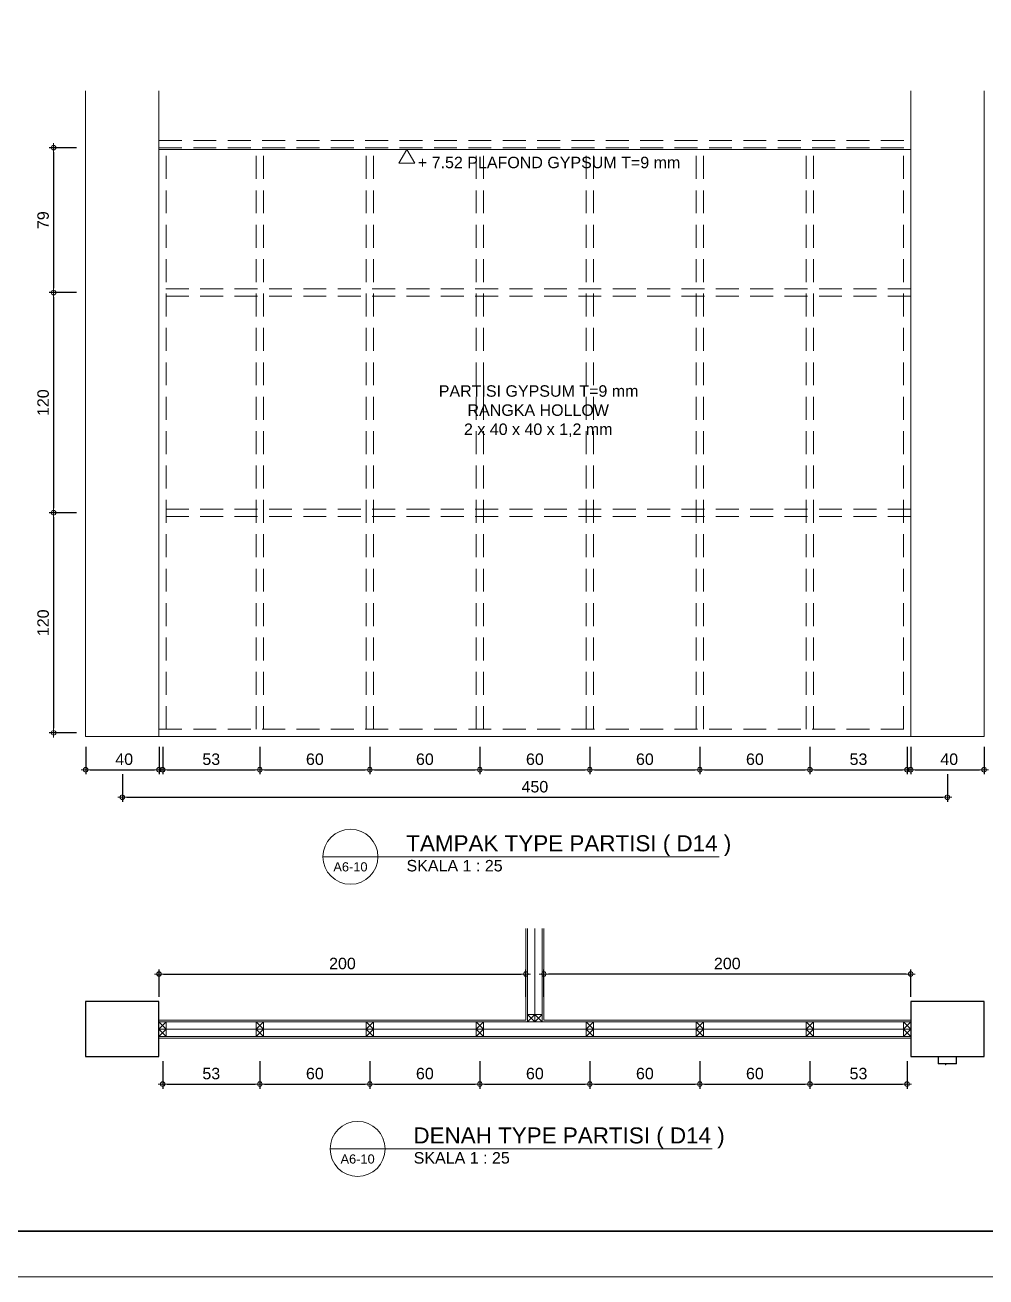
# Model space of a CAD drawing. Header units: millimetres. Extents: x -11 to 1625, y -267 to 180.
# Drawn here: x 957.76 to 978.73, y 63 to 90.3 of the extents above; entities that cross this region are included whole.
import ezdxf
from ezdxf.enums import TextEntityAlignment as Align

# ---------------------------------------------------------------- set-up
doc = ezdxf.new("R2010")
doc.units = ezdxf.units.MM
doc.linetypes.add('HIDDEN', pattern=[0.375, 0.25, -0.125])
for name, color, linetype, lineweight in [('ars', 11, 'Continuous', 5), ('GRS KOP', 1, 'Continuous', 35), ('KOLOM', 1, 'Continuous', 30), ('kop', 7, 'Continuous', 20), ('kus', 63, 'Continuous', 15), ('lan', 7, 'Continuous', 15), ('not', 7, 'Continuous', 20), ('PARTISI', 190, 'Continuous', 9), ('tem', 5, 'Continuous', 20), ('u', 6, 'Continuous', 20)]:
    doc.layers.add(name, color=color, linetype=linetype, lineweight=lineweight)
doc.styles.add('BARU', font='complex.shx')
doc.styles.add('S', font='SIMPLEX', dxfattribs={"width": 1.1})
doc.styles.get("Standard").update_dxf_attribs({"font": 'ARIALUNI.TTF'})
doc.dimstyles.new('SK-25', dxfattribs={"dimtxt": 0.25, "dimasz": 0.1, "dimexe": 0.1, "dimexo": 0, "dimgap": 0.1, "dimtad": 1, "dimdec": 0, "dimlfac": 25, "dimzin": 12, "dimdsep": 46, "dimtxsty": 'Standard', "dimblk": 'BULAT', "dimcen": 0.1, "dimclrd": 256, "dimadec": 0, "dimazin": 3, "dimtfac": 1, "dimtdec": 0, "dimtofl": 0, "dimtmove": 0, "dimatfit": 3, "dimldrblk": 'BULAT', "dimfxl": 0, "dimtolj": 1, "dimtzin": 0, "dimarcsym": 0})

# ---------------------------------------------------------------- blocks, each defined once
blk = doc.blocks.new('kop')
at = {"layer": 'GRS KOP'}
blk.add_lwpolyline([(1, 54), (83, 54), (83, 1), (1, 1)], close=True, dxfattribs=at)
at = {"layer": 'kop', "color": 7}
blk.add_line((0, 0), (84, 0), dxfattribs=at)
at = {"layer": 'kop', "style": 'BARU', "flags": 4}
for p, height in [((73.8, 5.4), 0.35), ((80.303, 5.382), 0.25), ((73.8, 4.9), 0.35), ((80.303, 4.882), 0.25), ((73.8, 4.4), 0.35), ((80.303, 4.382), 0.25)]:
    blk.add_attdef('-', p, '', height=height, dxfattribs=at)
at = {"layer": 'kop', "flags": 4}
for tag, p in [('AR-00', (78.057, 2.648)), ('00', (81.238, 2.647))]:
    blk.add_attdef(tag, text='', height=0.35, dxfattribs=at).set_placement(p, align=Align.MIDDLE)
blk = doc.blocks.new('K1')
at = {"layer": 'KOLOM'}
blk.add_lwpolyline([(0.2, 0.15), (-0.2, 0.15), (-0.2, -0.15), (0.2, -0.15), (0.2, 0.15)], dxfattribs=at)
blk = doc.blocks.new('PEILA')
blk.add_lwpolyline([(-0.188, -0.325), (0.188, -0.325), (0, 0)], close=True)
at = {"style": 'S', "width": 1.1, "flags": 4}
blk.add_attdef('CAT', (0.265, -0.289), '', height=0.2, dxfattribs=at)
blk = doc.blocks.new('BULAT')
for p, q in [((-1, 0), (1, 0)), ((0, -1), (0, 1))]:
    blk.add_line(p, q)
blk.add_circle((0, 0), 0.5)
blk = doc.blocks.new('*D2468')
at = {"layer": 'Defpoints', "color": 0, "ltscale": 0.15}
for p in [(958.885, 87.625), (958.385, 84.465), (958.885, 84.465)]:
    blk.add_point(p, dxfattribs=at)
at = {"layer": 'u', "color": 0, "lineweight": -2, "ltscale": 0.15}
for p, q in [((958.885, 87.625), (958.285, 87.625)), ((958.885, 84.465), (958.285, 84.465))]:
    blk.add_line(p, q, dxfattribs=at)
at = {"layer": 'u', "lineweight": -2, "ltscale": 0.15}
blk.add_line((958.385, 87.525), (958.385, 84.565), dxfattribs=at)
at = {"layer": 'u', "lineweight": -2, "ltscale": 0.15, "xscale": 0.1, "yscale": 0.1, "zscale": 0.1}
for p, rotation in [((958.385, 87.625), 90), ((958.385, 84.465), 270)]:
    blk.add_blockref('BULAT', p, dxfattribs=dict(at, rotation=rotation))
at = {"layer": 'u', "color": 0, "ltscale": 0.15, "insert": (958.157, 86.045), "char_height": 0.25, "attachment_point": 5, "rotation": 90}
blk.add_mtext('\\A1;79', dxfattribs=at)
blk = doc.blocks.new('*D2469')
at = {"layer": 'Defpoints', "color": 0, "ltscale": 0.15}
for p in [(958.885, 79.665), (958.385, 74.865), (958.885, 74.865)]:
    blk.add_point(p, dxfattribs=at)
at = {"layer": 'u', "color": 0, "lineweight": -2, "ltscale": 0.15}
for p, q in [((958.885, 79.665), (958.285, 79.665)), ((958.885, 74.865), (958.285, 74.865))]:
    blk.add_line(p, q, dxfattribs=at)
at = {"layer": 'u', "lineweight": -2, "ltscale": 0.15}
blk.add_line((958.385, 79.565), (958.385, 74.965), dxfattribs=at)
at = {"layer": 'u', "lineweight": -2, "ltscale": 0.15, "xscale": 0.1, "yscale": 0.1, "zscale": 0.1}
for p, rotation in [((958.385, 79.665), 90), ((958.385, 74.865), 270)]:
    blk.add_blockref('BULAT', p, dxfattribs=dict(at, rotation=rotation))
at = {"layer": 'u', "color": 0, "ltscale": 0.15, "insert": (958.157, 77.265), "char_height": 0.25, "attachment_point": 5, "rotation": 90}
blk.add_mtext('\\A1;120', dxfattribs=at)
blk = doc.blocks.new('*D2470')
at = {"layer": 'Defpoints', "color": 0, "ltscale": 0.15}
for p in [(958.885, 84.465), (958.385, 79.665), (958.885, 79.665)]:
    blk.add_point(p, dxfattribs=at)
at = {"layer": 'u', "color": 0, "lineweight": -2, "ltscale": 0.15}
for p, q in [((958.885, 84.465), (958.285, 84.465)), ((958.885, 79.665), (958.285, 79.665))]:
    blk.add_line(p, q, dxfattribs=at)
at = {"layer": 'u', "lineweight": -2, "ltscale": 0.15}
blk.add_line((958.385, 84.365), (958.385, 79.765), dxfattribs=at)
at = {"layer": 'u', "lineweight": -2, "ltscale": 0.15, "xscale": 0.1, "yscale": 0.1, "zscale": 0.1}
for p, rotation in [((958.385, 84.465), 90), ((958.385, 79.665), 270)]:
    blk.add_blockref('BULAT', p, dxfattribs=dict(at, rotation=rotation))
at = {"layer": 'u', "color": 0, "ltscale": 0.15, "insert": (958.157, 82.065), "char_height": 0.25, "attachment_point": 5, "rotation": 90}
blk.add_mtext('\\A1;120', dxfattribs=at)
blk = doc.blocks.new('Ndtpd')
blk.add_line((0.747, 0), (-0.747, 0))
blk.add_circle((0, 0), 0.747)
at = {"flags": 4}
for tag, height, p in [('NO', 0.5, (0, 0.148)), ('NOLBR', 0.3, (0, -0.398))]:
    blk.add_attdef(tag, text='', height=height, dxfattribs=at).set_placement(p, align=Align.CENTER)
for tag, p, height in [('NDTPD', (1.516, 0.148), 0.5), ('SKALA', (1.523, -0.398), 0.3)]:
    blk.add_attdef(tag, p, '', height=height, dxfattribs=at)
blk = doc.blocks.new('*D2474')
at = {"layer": 'Defpoints', "color": 0, "ltscale": 0.15}
for p in [(967.685, 67.706), (970.085, 67.706), (970.085, 67.206)]:
    blk.add_point(p, dxfattribs=at)
at = {"layer": 'u', "color": 0, "lineweight": -2, "ltscale": 0.15}
for p, q in [((967.685, 67.706), (967.685, 67.106)), ((970.085, 67.706), (970.085, 67.106))]:
    blk.add_line(p, q, dxfattribs=at)
at = {"layer": 'u', "lineweight": -2, "ltscale": 0.15}
blk.add_line((967.785, 67.206), (969.985, 67.206), dxfattribs=at)
at = {"layer": 'u', "lineweight": -2, "ltscale": 0.15, "xscale": 0.1, "yscale": 0.1, "zscale": 0.1, "rotation": 180}
blk.add_blockref('BULAT', (967.685, 67.206), dxfattribs=at)
at = {"layer": 'u', "lineweight": -2, "ltscale": 0.15, "xscale": 0.1, "yscale": 0.1, "zscale": 0.1}
blk.add_blockref('BULAT', (970.085, 67.206), dxfattribs=at)
at = {"layer": 'u', "color": 0, "ltscale": 0.15, "insert": (968.885, 67.434), "char_height": 0.25, "attachment_point": 5}
blk.add_mtext('\\A1;60', dxfattribs=at)
blk = doc.blocks.new('*D2475')
at = {"layer": 'Defpoints', "color": 0, "ltscale": 0.15}
for p in [(970.085, 67.706), (972.485, 67.706), (972.485, 67.206)]:
    blk.add_point(p, dxfattribs=at)
at = {"layer": 'u', "color": 0, "lineweight": -2, "ltscale": 0.15}
for p, q in [((970.085, 67.706), (970.085, 67.106)), ((972.485, 67.706), (972.485, 67.106))]:
    blk.add_line(p, q, dxfattribs=at)
at = {"layer": 'u', "lineweight": -2, "ltscale": 0.15}
blk.add_line((970.185, 67.206), (972.385, 67.206), dxfattribs=at)
at = {"layer": 'u', "lineweight": -2, "ltscale": 0.15, "xscale": 0.1, "yscale": 0.1, "zscale": 0.1, "rotation": 180}
blk.add_blockref('BULAT', (970.085, 67.206), dxfattribs=at)
at = {"layer": 'u', "lineweight": -2, "ltscale": 0.15, "xscale": 0.1, "yscale": 0.1, "zscale": 0.1}
blk.add_blockref('BULAT', (972.485, 67.206), dxfattribs=at)
at = {"layer": 'u', "color": 0, "ltscale": 0.15, "insert": (971.285, 67.434), "char_height": 0.25, "attachment_point": 5}
blk.add_mtext('\\A1;60', dxfattribs=at)
blk = doc.blocks.new('*D2476')
at = {"layer": 'Defpoints', "color": 0, "ltscale": 0.15}
for p in [(965.285, 67.706), (967.685, 67.706), (967.685, 67.206)]:
    blk.add_point(p, dxfattribs=at)
at = {"layer": 'u', "color": 0, "lineweight": -2, "ltscale": 0.15}
for p, q in [((965.285, 67.706), (965.285, 67.106)), ((967.685, 67.706), (967.685, 67.106))]:
    blk.add_line(p, q, dxfattribs=at)
at = {"layer": 'u', "lineweight": -2, "ltscale": 0.15}
blk.add_line((965.385, 67.206), (967.585, 67.206), dxfattribs=at)
at = {"layer": 'u', "lineweight": -2, "ltscale": 0.15, "xscale": 0.1, "yscale": 0.1, "zscale": 0.1, "rotation": 180}
blk.add_blockref('BULAT', (965.285, 67.206), dxfattribs=at)
at = {"layer": 'u', "lineweight": -2, "ltscale": 0.15, "xscale": 0.1, "yscale": 0.1, "zscale": 0.1}
blk.add_blockref('BULAT', (967.685, 67.206), dxfattribs=at)
at = {"layer": 'u', "color": 0, "ltscale": 0.15, "insert": (966.485, 67.434), "char_height": 0.25, "attachment_point": 5}
blk.add_mtext('\\A1;60', dxfattribs=at)
blk = doc.blocks.new('*D2477')
at = {"layer": 'Defpoints', "color": 0, "ltscale": 0.15}
for p in [(962.885, 67.706), (965.285, 67.706), (965.285, 67.206)]:
    blk.add_point(p, dxfattribs=at)
at = {"layer": 'u', "color": 0, "lineweight": -2, "ltscale": 0.15}
for p, q in [((962.885, 67.706), (962.885, 67.106)), ((965.285, 67.706), (965.285, 67.106))]:
    blk.add_line(p, q, dxfattribs=at)
at = {"layer": 'u', "lineweight": -2, "ltscale": 0.15}
blk.add_line((962.985, 67.206), (965.185, 67.206), dxfattribs=at)
at = {"layer": 'u', "lineweight": -2, "ltscale": 0.15, "xscale": 0.1, "yscale": 0.1, "zscale": 0.1, "rotation": 180}
blk.add_blockref('BULAT', (962.885, 67.206), dxfattribs=at)
at = {"layer": 'u', "lineweight": -2, "ltscale": 0.15, "xscale": 0.1, "yscale": 0.1, "zscale": 0.1}
blk.add_blockref('BULAT', (965.285, 67.206), dxfattribs=at)
at = {"layer": 'u', "color": 0, "ltscale": 0.15, "insert": (964.085, 67.434), "char_height": 0.25, "attachment_point": 5}
blk.add_mtext('\\A1;60', dxfattribs=at)
blk = doc.blocks.new('*D2478')
at = {"layer": 'Defpoints', "color": 0, "ltscale": 0.15}
for p in [(972.485, 67.706), (974.885, 67.706), (974.885, 67.206)]:
    blk.add_point(p, dxfattribs=at)
at = {"layer": 'u', "color": 0, "lineweight": -2, "ltscale": 0.15}
for p, q in [((972.485, 67.706), (972.485, 67.106)), ((974.885, 67.706), (974.885, 67.106))]:
    blk.add_line(p, q, dxfattribs=at)
at = {"layer": 'u', "lineweight": -2, "ltscale": 0.15}
blk.add_line((972.585, 67.206), (974.785, 67.206), dxfattribs=at)
at = {"layer": 'u', "lineweight": -2, "ltscale": 0.15, "xscale": 0.1, "yscale": 0.1, "zscale": 0.1, "rotation": 180}
blk.add_blockref('BULAT', (972.485, 67.206), dxfattribs=at)
at = {"layer": 'u', "lineweight": -2, "ltscale": 0.15, "xscale": 0.1, "yscale": 0.1, "zscale": 0.1}
blk.add_blockref('BULAT', (974.885, 67.206), dxfattribs=at)
at = {"layer": 'u', "color": 0, "ltscale": 0.15, "insert": (973.685, 67.434), "char_height": 0.25, "attachment_point": 5}
blk.add_mtext('\\A1;60', dxfattribs=at)
blk = doc.blocks.new('*D2479')
at = {"layer": 'Defpoints', "color": 0, "ltscale": 0.15}
for p in [(974.885, 67.706), (977.005, 67.706), (977.005, 67.206)]:
    blk.add_point(p, dxfattribs=at)
at = {"layer": 'u', "color": 0, "lineweight": -2, "ltscale": 0.15}
for p, q in [((974.885, 67.706), (974.885, 67.106)), ((977.005, 67.706), (977.005, 67.106))]:
    blk.add_line(p, q, dxfattribs=at)
at = {"layer": 'u', "lineweight": -2, "ltscale": 0.15}
blk.add_line((974.985, 67.206), (976.905, 67.206), dxfattribs=at)
at = {"layer": 'u', "lineweight": -2, "ltscale": 0.15, "xscale": 0.1, "yscale": 0.1, "zscale": 0.1, "rotation": 180}
blk.add_blockref('BULAT', (974.885, 67.206), dxfattribs=at)
at = {"layer": 'u', "lineweight": -2, "ltscale": 0.15, "xscale": 0.1, "yscale": 0.1, "zscale": 0.1}
blk.add_blockref('BULAT', (977.005, 67.206), dxfattribs=at)
at = {"layer": 'u', "color": 0, "ltscale": 0.15, "insert": (975.945, 67.434), "char_height": 0.25, "attachment_point": 5}
blk.add_mtext('\\A1;53', dxfattribs=at)
blk = doc.blocks.new('*D2480')
at = {"layer": 'Defpoints', "color": 0, "ltscale": 0.15}
for p in [(960.765, 67.706), (962.885, 67.706), (962.885, 67.206)]:
    blk.add_point(p, dxfattribs=at)
at = {"layer": 'u', "color": 0, "lineweight": -2, "ltscale": 0.15}
for p, q in [((960.765, 67.706), (960.765, 67.106)), ((962.885, 67.706), (962.885, 67.106))]:
    blk.add_line(p, q, dxfattribs=at)
at = {"layer": 'u', "lineweight": -2, "ltscale": 0.15}
blk.add_line((960.865, 67.206), (962.785, 67.206), dxfattribs=at)
at = {"layer": 'u', "lineweight": -2, "ltscale": 0.15, "xscale": 0.1, "yscale": 0.1, "zscale": 0.1, "rotation": 180}
blk.add_blockref('BULAT', (960.765, 67.206), dxfattribs=at)
at = {"layer": 'u', "lineweight": -2, "ltscale": 0.15, "xscale": 0.1, "yscale": 0.1, "zscale": 0.1}
blk.add_blockref('BULAT', (962.885, 67.206), dxfattribs=at)
at = {"layer": 'u', "color": 0, "ltscale": 0.15, "insert": (961.825, 67.434), "char_height": 0.25, "attachment_point": 5}
blk.add_mtext('\\A1;53', dxfattribs=at)
blk = doc.blocks.new('*D2481')
at = {"layer": 'Defpoints', "color": 0, "ltscale": 0.15}
for p in [(968.689, 69.606), (960.685, 69.106), (968.689, 69.106)]:
    blk.add_point(p, dxfattribs=at)
at = {"layer": 'u', "color": 0, "lineweight": -2, "ltscale": 0.15}
for p, q in [((960.685, 69.106), (960.685, 69.706)), ((968.689, 69.106), (968.689, 69.706))]:
    blk.add_line(p, q, dxfattribs=at)
at = {"layer": 'u', "lineweight": -2, "ltscale": 0.15}
blk.add_line((960.785, 69.606), (968.589, 69.606), dxfattribs=at)
at = {"layer": 'u', "lineweight": -2, "ltscale": 0.15, "xscale": 0.1, "yscale": 0.1, "zscale": 0.1, "rotation": 180}
blk.add_blockref('BULAT', (960.685, 69.606), dxfattribs=at)
at = {"layer": 'u', "lineweight": -2, "ltscale": 0.15, "xscale": 0.1, "yscale": 0.1, "zscale": 0.1}
blk.add_blockref('BULAT', (968.689, 69.606), dxfattribs=at)
at = {"layer": 'u', "color": 0, "ltscale": 0.15, "insert": (964.687, 69.834), "char_height": 0.25, "attachment_point": 5}
blk.add_mtext('\\A1;200', dxfattribs=at)
blk = doc.blocks.new('*D2482')
at = {"layer": 'Defpoints', "color": 0, "ltscale": 0.15}
for p in [(969.081, 69.606), (969.081, 69.106), (977.085, 69.106)]:
    blk.add_point(p, dxfattribs=at)
at = {"layer": 'u', "color": 0, "lineweight": -2, "ltscale": 0.15}
for p, q in [((969.081, 69.106), (969.081, 69.706)), ((977.085, 69.106), (977.085, 69.706))]:
    blk.add_line(p, q, dxfattribs=at)
at = {"layer": 'u', "lineweight": -2, "ltscale": 0.15}
blk.add_line((976.985, 69.606), (969.181, 69.606), dxfattribs=at)
at = {"layer": 'u', "lineweight": -2, "ltscale": 0.15, "xscale": 0.1, "yscale": 0.1, "zscale": 0.1, "rotation": 180}
blk.add_blockref('BULAT', (969.081, 69.606), dxfattribs=at)
at = {"layer": 'u', "lineweight": -2, "ltscale": 0.15, "xscale": 0.1, "yscale": 0.1, "zscale": 0.1}
blk.add_blockref('BULAT', (977.085, 69.606), dxfattribs=at)
at = {"layer": 'u', "color": 0, "ltscale": 0.15, "insert": (973.083, 69.834), "char_height": 0.25, "attachment_point": 5}
blk.add_mtext('\\A1;200', dxfattribs=at)
blk = doc.blocks.new('*D2483')
at = {"layer": 'Defpoints', "color": 0, "ltscale": 0.15}
for p in [(967.685, 74.561), (970.085, 74.561), (970.085, 74.061)]:
    blk.add_point(p, dxfattribs=at)
at = {"layer": 'u', "color": 0, "lineweight": -2, "ltscale": 0.15}
for p, q in [((967.685, 74.561), (967.685, 73.961)), ((970.085, 74.561), (970.085, 73.961))]:
    blk.add_line(p, q, dxfattribs=at)
at = {"layer": 'u', "lineweight": -2, "ltscale": 0.15}
blk.add_line((967.785, 74.061), (969.985, 74.061), dxfattribs=at)
at = {"layer": 'u', "lineweight": -2, "ltscale": 0.15, "xscale": 0.1, "yscale": 0.1, "zscale": 0.1, "rotation": 180}
blk.add_blockref('BULAT', (967.685, 74.061), dxfattribs=at)
at = {"layer": 'u', "lineweight": -2, "ltscale": 0.15, "xscale": 0.1, "yscale": 0.1, "zscale": 0.1}
blk.add_blockref('BULAT', (970.085, 74.061), dxfattribs=at)
at = {"layer": 'u', "color": 0, "ltscale": 0.15, "insert": (968.885, 74.289), "char_height": 0.25, "attachment_point": 5}
blk.add_mtext('\\A1;60', dxfattribs=at)
blk = doc.blocks.new('*D2484')
at = {"layer": 'Defpoints', "color": 0, "ltscale": 0.15}
for p in [(970.085, 74.561), (972.485, 74.561), (972.485, 74.061)]:
    blk.add_point(p, dxfattribs=at)
at = {"layer": 'u', "color": 0, "lineweight": -2, "ltscale": 0.15}
for p, q in [((970.085, 74.561), (970.085, 73.961)), ((972.485, 74.561), (972.485, 73.961))]:
    blk.add_line(p, q, dxfattribs=at)
at = {"layer": 'u', "lineweight": -2, "ltscale": 0.15}
blk.add_line((970.185, 74.061), (972.385, 74.061), dxfattribs=at)
at = {"layer": 'u', "lineweight": -2, "ltscale": 0.15, "xscale": 0.1, "yscale": 0.1, "zscale": 0.1, "rotation": 180}
blk.add_blockref('BULAT', (970.085, 74.061), dxfattribs=at)
at = {"layer": 'u', "lineweight": -2, "ltscale": 0.15, "xscale": 0.1, "yscale": 0.1, "zscale": 0.1}
blk.add_blockref('BULAT', (972.485, 74.061), dxfattribs=at)
at = {"layer": 'u', "color": 0, "ltscale": 0.15, "insert": (971.285, 74.289), "char_height": 0.25, "attachment_point": 5}
blk.add_mtext('\\A1;60', dxfattribs=at)
blk = doc.blocks.new('*D2485')
at = {"layer": 'Defpoints', "color": 0, "ltscale": 0.15}
for p in [(965.285, 74.561), (967.685, 74.561), (967.685, 74.061)]:
    blk.add_point(p, dxfattribs=at)
at = {"layer": 'u', "color": 0, "lineweight": -2, "ltscale": 0.15}
for p, q in [((965.285, 74.561), (965.285, 73.961)), ((967.685, 74.561), (967.685, 73.961))]:
    blk.add_line(p, q, dxfattribs=at)
at = {"layer": 'u', "lineweight": -2, "ltscale": 0.15}
blk.add_line((965.385, 74.061), (967.585, 74.061), dxfattribs=at)
at = {"layer": 'u', "lineweight": -2, "ltscale": 0.15, "xscale": 0.1, "yscale": 0.1, "zscale": 0.1, "rotation": 180}
blk.add_blockref('BULAT', (965.285, 74.061), dxfattribs=at)
at = {"layer": 'u', "lineweight": -2, "ltscale": 0.15, "xscale": 0.1, "yscale": 0.1, "zscale": 0.1}
blk.add_blockref('BULAT', (967.685, 74.061), dxfattribs=at)
at = {"layer": 'u', "color": 0, "ltscale": 0.15, "insert": (966.485, 74.289), "char_height": 0.25, "attachment_point": 5}
blk.add_mtext('\\A1;60', dxfattribs=at)
blk = doc.blocks.new('*D2486')
at = {"layer": 'Defpoints', "color": 0, "ltscale": 0.15}
for p in [(962.885, 74.561), (965.285, 74.561), (965.285, 74.061)]:
    blk.add_point(p, dxfattribs=at)
at = {"layer": 'u', "color": 0, "lineweight": -2, "ltscale": 0.15}
for p, q in [((962.885, 74.561), (962.885, 73.961)), ((965.285, 74.561), (965.285, 73.961))]:
    blk.add_line(p, q, dxfattribs=at)
at = {"layer": 'u', "lineweight": -2, "ltscale": 0.15}
blk.add_line((962.985, 74.061), (965.185, 74.061), dxfattribs=at)
at = {"layer": 'u', "lineweight": -2, "ltscale": 0.15, "xscale": 0.1, "yscale": 0.1, "zscale": 0.1, "rotation": 180}
blk.add_blockref('BULAT', (962.885, 74.061), dxfattribs=at)
at = {"layer": 'u', "lineweight": -2, "ltscale": 0.15, "xscale": 0.1, "yscale": 0.1, "zscale": 0.1}
blk.add_blockref('BULAT', (965.285, 74.061), dxfattribs=at)
at = {"layer": 'u', "color": 0, "ltscale": 0.15, "insert": (964.085, 74.289), "char_height": 0.25, "attachment_point": 5}
blk.add_mtext('\\A1;60', dxfattribs=at)
blk = doc.blocks.new('*D2487')
at = {"layer": 'Defpoints', "color": 0, "ltscale": 0.15}
for p in [(972.485, 74.561), (974.885, 74.561), (974.885, 74.061)]:
    blk.add_point(p, dxfattribs=at)
at = {"layer": 'u', "color": 0, "lineweight": -2, "ltscale": 0.15}
for p, q in [((972.485, 74.561), (972.485, 73.961)), ((974.885, 74.561), (974.885, 73.961))]:
    blk.add_line(p, q, dxfattribs=at)
at = {"layer": 'u', "lineweight": -2, "ltscale": 0.15}
blk.add_line((972.585, 74.061), (974.785, 74.061), dxfattribs=at)
at = {"layer": 'u', "lineweight": -2, "ltscale": 0.15, "xscale": 0.1, "yscale": 0.1, "zscale": 0.1, "rotation": 180}
blk.add_blockref('BULAT', (972.485, 74.061), dxfattribs=at)
at = {"layer": 'u', "lineweight": -2, "ltscale": 0.15, "xscale": 0.1, "yscale": 0.1, "zscale": 0.1}
blk.add_blockref('BULAT', (974.885, 74.061), dxfattribs=at)
at = {"layer": 'u', "color": 0, "ltscale": 0.15, "insert": (973.685, 74.289), "char_height": 0.25, "attachment_point": 5}
blk.add_mtext('\\A1;60', dxfattribs=at)
blk = doc.blocks.new('*D2488')
at = {"layer": 'Defpoints', "color": 0, "ltscale": 0.15}
for p in [(974.885, 74.561), (977.005, 74.561), (977.005, 74.061)]:
    blk.add_point(p, dxfattribs=at)
at = {"layer": 'u', "color": 0, "lineweight": -2, "ltscale": 0.15}
for p, q in [((974.885, 74.561), (974.885, 73.961)), ((977.005, 74.561), (977.005, 73.961))]:
    blk.add_line(p, q, dxfattribs=at)
at = {"layer": 'u', "lineweight": -2, "ltscale": 0.15}
blk.add_line((974.985, 74.061), (976.905, 74.061), dxfattribs=at)
at = {"layer": 'u', "lineweight": -2, "ltscale": 0.15, "xscale": 0.1, "yscale": 0.1, "zscale": 0.1, "rotation": 180}
blk.add_blockref('BULAT', (974.885, 74.061), dxfattribs=at)
at = {"layer": 'u', "lineweight": -2, "ltscale": 0.15, "xscale": 0.1, "yscale": 0.1, "zscale": 0.1}
blk.add_blockref('BULAT', (977.005, 74.061), dxfattribs=at)
at = {"layer": 'u', "color": 0, "ltscale": 0.15, "insert": (975.945, 74.289), "char_height": 0.25, "attachment_point": 5}
blk.add_mtext('\\A1;53', dxfattribs=at)
blk = doc.blocks.new('*D2489')
at = {"layer": 'Defpoints', "color": 0, "ltscale": 0.15}
for p in [(960.765, 74.561), (962.885, 74.561), (962.885, 74.061)]:
    blk.add_point(p, dxfattribs=at)
at = {"layer": 'u', "color": 0, "lineweight": -2, "ltscale": 0.15}
for p, q in [((960.765, 74.561), (960.765, 73.961)), ((962.885, 74.561), (962.885, 73.961))]:
    blk.add_line(p, q, dxfattribs=at)
at = {"layer": 'u', "lineweight": -2, "ltscale": 0.15}
blk.add_line((960.865, 74.061), (962.785, 74.061), dxfattribs=at)
at = {"layer": 'u', "lineweight": -2, "ltscale": 0.15, "xscale": 0.1, "yscale": 0.1, "zscale": 0.1, "rotation": 180}
blk.add_blockref('BULAT', (960.765, 74.061), dxfattribs=at)
at = {"layer": 'u', "lineweight": -2, "ltscale": 0.15, "xscale": 0.1, "yscale": 0.1, "zscale": 0.1}
blk.add_blockref('BULAT', (962.885, 74.061), dxfattribs=at)
at = {"layer": 'u', "color": 0, "ltscale": 0.15, "insert": (961.825, 74.289), "char_height": 0.25, "attachment_point": 5}
blk.add_mtext('\\A1;53', dxfattribs=at)
blk = doc.blocks.new('*D2490')
at = {"layer": 'Defpoints', "color": 0, "ltscale": 0.15}
for p in [(959.085, 74.561), (960.685, 74.561), (960.685, 74.061)]:
    blk.add_point(p, dxfattribs=at)
at = {"layer": 'u', "color": 0, "lineweight": -2, "ltscale": 0.15}
for p, q in [((959.085, 74.561), (959.085, 73.961)), ((960.685, 74.561), (960.685, 73.961))]:
    blk.add_line(p, q, dxfattribs=at)
at = {"layer": 'u', "lineweight": -2, "ltscale": 0.15}
blk.add_line((959.185, 74.061), (960.585, 74.061), dxfattribs=at)
at = {"layer": 'u', "lineweight": -2, "ltscale": 0.15, "xscale": 0.1, "yscale": 0.1, "zscale": 0.1, "rotation": 180}
blk.add_blockref('BULAT', (959.085, 74.061), dxfattribs=at)
at = {"layer": 'u', "lineweight": -2, "ltscale": 0.15, "xscale": 0.1, "yscale": 0.1, "zscale": 0.1}
blk.add_blockref('BULAT', (960.685, 74.061), dxfattribs=at)
at = {"layer": 'u', "color": 0, "ltscale": 0.15, "insert": (959.925, 74.289), "char_height": 0.25, "attachment_point": 5}
blk.add_mtext('\\A1;40', dxfattribs=at)
blk = doc.blocks.new('*D2491')
at = {"layer": 'Defpoints', "color": 0, "ltscale": 0.15}
for p in [(959.885, 73.961), (977.885, 73.961), (977.885, 73.461)]:
    blk.add_point(p, dxfattribs=at)
at = {"layer": 'u', "color": 0, "lineweight": -2, "ltscale": 0.15}
for p, q in [((959.885, 73.961), (959.885, 73.361)), ((977.885, 73.961), (977.885, 73.361))]:
    blk.add_line(p, q, dxfattribs=at)
at = {"layer": 'u', "lineweight": -2, "ltscale": 0.15}
blk.add_line((959.985, 73.461), (977.785, 73.461), dxfattribs=at)
at = {"layer": 'u', "lineweight": -2, "ltscale": 0.15, "xscale": 0.1, "yscale": 0.1, "zscale": 0.1, "rotation": 180}
blk.add_blockref('BULAT', (959.885, 73.461), dxfattribs=at)
at = {"layer": 'u', "lineweight": -2, "ltscale": 0.15, "xscale": 0.1, "yscale": 0.1, "zscale": 0.1}
blk.add_blockref('BULAT', (977.885, 73.461), dxfattribs=at)
at = {"layer": 'u', "color": 0, "ltscale": 0.15, "insert": (968.885, 73.689), "char_height": 0.25, "attachment_point": 5}
blk.add_mtext('\\A1;450', dxfattribs=at)
blk = doc.blocks.new('*D2492')
at = {"layer": 'Defpoints', "color": 0, "ltscale": 0.15}
for p in [(977.085, 74.561), (978.685, 74.561), (978.685, 74.061)]:
    blk.add_point(p, dxfattribs=at)
at = {"layer": 'u', "color": 0, "lineweight": -2, "ltscale": 0.15}
for p, q in [((977.085, 74.561), (977.085, 73.961)), ((978.685, 74.561), (978.685, 73.961))]:
    blk.add_line(p, q, dxfattribs=at)
at = {"layer": 'u', "lineweight": -2, "ltscale": 0.15}
blk.add_line((977.185, 74.061), (978.585, 74.061), dxfattribs=at)
at = {"layer": 'u', "lineweight": -2, "ltscale": 0.15, "xscale": 0.1, "yscale": 0.1, "zscale": 0.1, "rotation": 180}
blk.add_blockref('BULAT', (977.085, 74.061), dxfattribs=at)
at = {"layer": 'u', "lineweight": -2, "ltscale": 0.15, "xscale": 0.1, "yscale": 0.1, "zscale": 0.1}
blk.add_blockref('BULAT', (978.685, 74.061), dxfattribs=at)
at = {"layer": 'u', "color": 0, "ltscale": 0.15, "insert": (977.925, 74.289), "char_height": 0.25, "attachment_point": 5}
blk.add_mtext('\\A1;40', dxfattribs=at)

msp = doc.modelspace()

# ---------------------------------------------------------------- linework, layer by layer
at = {"layer": 'ars'}
for p, q in [((960.6846545, 87.5845581), (977.0846545, 87.5845581)), ((968.6886545, 68.6021496), (968.6886545, 70.6021496)), ((969.0806545, 68.6021496), (969.0806545, 70.6021496)), ((960.6846545, 68.6021496), (968.6886545, 68.6021496)), ((960.6846545, 68.4061496), (960.8446545, 68.5661496)), ((960.8446545, 68.4061496), (960.6846545, 68.5661496)), ((962.8046545, 68.4061496), (962.9646545, 68.5661496)), ((962.9646545, 68.4061496), (962.8046545, 68.5661496)), ((965.2046545, 68.4061496), (965.3646545, 68.5661496)), ((965.3646545, 68.4061496), (965.2046545, 68.5661496)), ((967.6046545, 68.4061496), (967.7646545, 68.5661496)), ((967.7646545, 68.4061496), (967.6046545, 68.5661496)), ((968.7246545, 68.5661496), (968.8846545, 68.7261496)), ((968.7246545, 68.7261496), (968.8846545, 68.5661496)), ((968.8846545, 68.7261496), (969.0446545, 68.5661496)), ((968.8846545, 68.5661496), (969.0446545, 68.7261496)), ((969.0806545, 68.6021496), (977.0846545, 68.6021496)), ((970.0046545, 68.4061496), (970.1646545, 68.5661496)), ((970.1646545, 68.4061496), (970.0046545, 68.5661496)), ((972.4046545, 68.4061496), (972.5646545, 68.5661496)), ((972.5646545, 68.4061496), (972.4046545, 68.5661496)), ((974.8046545, 68.4061496), (974.9646545, 68.5661496)), ((974.9646545, 68.4061496), (974.8046545, 68.5661496)), ((976.9246545, 68.4061496), (977.0846545, 68.5661496)), ((977.0846545, 68.4061496), (976.9246545, 68.5661496)), ((960.8446545, 68.2461496), (960.6846545, 68.4061496)), ((960.6846545, 68.2461496), (960.8446545, 68.4061496)), ((962.9646545, 68.2461496), (962.8046545, 68.4061496)), ((962.8046545, 68.2461496), (962.9646545, 68.4061496)), ((965.3646545, 68.2461496), (965.2046545, 68.4061496)), ((965.2046545, 68.2461496), (965.3646545, 68.4061496)), ((967.7646545, 68.2461496), (967.6046545, 68.4061496)), ((967.6046545, 68.2461496), (967.7646545, 68.4061496)), ((970.1646545, 68.2461496), (970.0046545, 68.4061496)), ((970.0046545, 68.2461496), (970.1646545, 68.4061496)), ((972.5646545, 68.2461496), (972.4046545, 68.4061496)), ((972.4046545, 68.2461496), (972.5646545, 68.4061496)), ((974.9646545, 68.2461496), (974.8046545, 68.4061496)), ((974.8046545, 68.2461496), (974.9646545, 68.4061496)), ((977.0846545, 68.2461496), (976.9246545, 68.4061496)), ((976.9246545, 68.2461496), (977.0846545, 68.4061496)), ((960.6846545, 68.2101496), (977.0846545, 68.2101496))]:
    msp.add_line(p, q, dxfattribs=at)
at = {"layer": 'kus'}
for points in [[(977.8446545, 67.6265964), (977.8446545, 67.6461496), (977.8388452, 67.6461496), (977.6846545, 67.6461496), (977.6846545, 67.8061496), (978.0846545, 67.8061496), (978.0846545, 67.6461496), (977.8586787, 67.6461496), (977.8516436, 67.6265964)], [(978.0766545, 67.6541496), (978.0766545, 67.7981496), (977.6926545, 67.7981496), (977.6926545, 67.6541496)]]:
    msp.add_lwpolyline(points, close=True, dxfattribs=at)
at = {"layer": 'lan'}
msp.add_line((959.0846545, 74.7845581), (978.6846545, 74.7845581), dxfattribs=at)
at = {"layer": 'not'}
for p, q in [((965.4618114, 72.1634285), (972.9072493, 72.1634285)), ((965.6179828, 65.7927922), (972.7559519, 65.7927922))]:
    msp.add_line(p, q, dxfattribs=at)
at = {"layer": 'PARTISI', "linetype": 'HIDDEN', "ltscale": 2}
for p, q in [((960.6846545, 87.7845581), (977.0846545, 87.7845581)), ((960.6846545, 87.6245581), (977.0846545, 87.6245581)), ((960.8446545, 74.9445581), (960.8446545, 87.6245581)), ((962.8046545, 74.9445581), (962.8046545, 87.6245581)), ((962.9646545, 74.9445581), (962.9646545, 87.6245581)), ((965.2046545, 74.9445581), (965.2046545, 87.6245581)), ((965.3646545, 74.9445581), (965.3646545, 87.6245581)), ((967.6046545, 74.9445581), (967.6046545, 87.6245581)), ((967.7646545, 74.9445581), (967.7646545, 87.6245581)), ((970.0046545, 74.9445581), (970.0046545, 87.6245581)), ((970.1646545, 74.9445581), (970.1646545, 87.6245581)), ((972.4046545, 74.9445581), (972.4046545, 87.6245581)), ((972.5646545, 74.9445581), (972.5646545, 87.6245581)), ((974.8046545, 74.9445581), (974.8046545, 87.6245581)), ((974.9646545, 74.9445581), (974.9646545, 87.6245581)), ((976.9246545, 74.9445581), (976.9246545, 87.6245581)), ((977.0846545, 84.5445581), (960.6846545, 84.5445581)), ((977.0846545, 84.3845581), (960.6846545, 84.3845581)), ((977.0846545, 79.7445581), (960.6846545, 79.7445581)), ((977.0846545, 79.5845581), (960.6846545, 79.5845581)), ((960.6846545, 74.9445581), (977.0846545, 74.9445581))]:
    msp.add_line(p, q, dxfattribs=at)
at = {"layer": 'PARTISI'}
for p, q in [((968.7246545, 68.5661496), (968.7246545, 70.6021496)), ((968.8846545, 68.5661496), (968.8846545, 70.6021496)), ((969.0446545, 68.5661496), (969.0446545, 70.6021496)), ((960.6846545, 68.5661496), (977.0846545, 68.5661496)), ((960.8446545, 68.5661496), (960.8446545, 68.2461496)), ((962.8046545, 68.5661496), (962.8046545, 68.2461496)), ((962.9646545, 68.5661496), (962.9646545, 68.2461496)), ((965.2046545, 68.5661496), (965.2046545, 68.2461496)), ((965.3646545, 68.5661496), (965.3646545, 68.2461496)), ((967.6046545, 68.5661496), (967.6046545, 68.2461496)), ((967.7646545, 68.5661496), (967.7646545, 68.2461496)), ((969.0446545, 68.7261496), (968.7246545, 68.7261496)), ((970.0046545, 68.5661496), (970.0046545, 68.2461496)), ((970.1646545, 68.5661496), (970.1646545, 68.2461496)), ((972.4046545, 68.5661496), (972.4046545, 68.2461496)), ((972.5646545, 68.5661496), (972.5646545, 68.2461496)), ((974.8046545, 68.5661496), (974.8046545, 68.2461496)), ((974.9646545, 68.5661496), (974.9646545, 68.2461496)), ((976.9246545, 68.5661496), (976.9246545, 68.2461496)), ((960.6846545, 68.4061496), (977.0846545, 68.4061496)), ((960.6846545, 68.2461496), (977.0846545, 68.2461496))]:
    msp.add_line(p, q, dxfattribs=at)
at = {"layer": 'tem'}
for p, q in [((959.0846545, 74.7845581), (959.0846545, 88.8620958)), ((960.6846545, 74.7845581), (960.6846545, 88.8620958)), ((977.0846545, 74.7845581), (977.0846545, 88.8620958)), ((978.6846545, 74.7845581), (978.6846545, 88.8620958))]:
    msp.add_line(p, q, dxfattribs=at)

# ---------------------------------------------------------------- block references
at = {"layer": 'KOLOM', "xscale": 4, "yscale": 4, "zscale": 4}
for p in [(959.8846545, 68.4061496), (977.8846545, 68.4061496)]:
    msp.add_blockref('K1', p, dxfattribs=at)
at = {"layer": 'kop'}
msp.add_blockref('kop', (911.2141622, 63.0000005), dxfattribs=at)
at = {"layer": 'not'}
ref = msp.add_blockref('PEILA', (966.0896581, 87.5845581), dxfattribs=dict(at, xscale=0.9237604307034012, yscale=0.9237604307034012, zscale=0.9237604307034012))
ref.add_attrib('CAT', '+ 7.52 PLAFOND GYPSUM T=9 mm', (966.3330034, 87.1780062), dxfattribs={"layer": '0', "height": 0.25, "flags": 4})
ref = msp.add_blockref('Ndtpd', (964.8618114, 72.1634285), dxfattribs=dict(at, xscale=0.803212851405533, yscale=0.803212851405533, zscale=0.803212851405533))
ref.add_attrib('NDTPD', 'TAMPAK TYPE PARTISI ( D14 )', (966.079496, 72.2819543), dxfattribs={"layer": '0', "height": 0.35, "flags": 4})
ref.add_attrib('NOLBR', 'A6-10', dxfattribs={"layer": '0', "height": 0.2, "flags": 4}).set_placement((964.8614842, 71.8434586), align=Align.CENTER)
ref.add_attrib('SKALA', 'SKALA 1 : 25', (966.0852961, 71.8434586), dxfattribs={"layer": '0', "height": 0.25, "flags": 4})
ref = msp.add_blockref('Ndtpd', (965.0179828, 65.7927922), dxfattribs=dict(at, xscale=0.803212851405533, yscale=0.803212851405533, zscale=0.803212851405533))
ref.add_attrib('NDTPD', 'DENAH TYPE PARTISI ( D14 )', (966.2356675, 65.9113181), dxfattribs={"layer": '0', "height": 0.35, "flags": 4})
ref.add_attrib('NOLBR', 'A6-10', dxfattribs={"layer": '0', "height": 0.2, "flags": 4}).set_placement((965.0176556, 65.4728223), align=Align.CENTER)
ref.add_attrib('SKALA', 'SKALA 1 : 25', (966.2414675, 65.4728223), dxfattribs={"layer": '0', "height": 0.25, "flags": 4})

# ---------------------------------------------------------------- texts
at = {"layer": 'not', "insert": (966.7532833, 82.4444991), "char_height": 0.25, "attachment_point": 1}
msp.add_mtext_dynamic_manual_height_columns('\\pi0.035568;PARTISI GYPSUM T=9 mm\\P\\pi0.66227;RANGKA HOLLOW\\P\\pi0.58494;2 x 40 x 40 x 1,2 mm', width=4.378435059, gutter_width=4.3707989, heights=[0], dxfattribs=at)

# ---------------------------------------------------------------- dimensions: what is measured, and where the dimension line sits
at = {"layer": 'u', "ltscale": 0.15}
for base, p1, p2, angle, picture, middle in [((958.3846545, 84.4645581), (958.8846545, 87.6245581), (958.8846545, 84.4645581), 270, '*D2468', (958.3846545, 86.0445581)), ((958.3846545, 79.6645581), (958.8846545, 84.4645581), (958.8846545, 79.6645581), 270, '*D2470', (958.3846545, 82.0645581)), ((958.3846545, 74.8645581), (958.8846545, 79.6645581), (958.8846545, 74.8645581), 270, '*D2469', (958.3846545, 77.2645581)), ((969.0806545, 69.6061496), (977.0846545, 69.1061496), (969.0806545, 69.1061496), 180, '*D2482', (973.0826545, 69.6061496))]:
    dim = msp.add_linear_dim(base=base, p1=p1, p2=p2, angle=angle, dimstyle='SK-25', dxfattribs=at)
    dim.commit()
    dim.dimension.update_dxf_attribs({"geometry": picture, "text_midpoint": middle, "dimtype": 160})
for base, p1, p2, picture, middle in [((960.6846545, 74.0614554), (959.0846545, 74.5614554), (960.6846545, 74.5614554), '*D2490', (959.9246545, 74.0614554)), ((962.8846545, 74.0614554), (960.7646545, 74.5614554), (962.8846545, 74.5614554), '*D2489', (961.8246545, 74.0614554)), ((965.2846545, 74.0614554), (962.8846545, 74.5614554), (965.2846545, 74.5614554), '*D2486', (964.0846545, 74.0614554)), ((967.6846545, 74.0614554), (965.2846545, 74.5614554), (967.6846545, 74.5614554), '*D2485', (966.4846545, 74.0614554)), ((970.0846545, 74.0614554), (967.6846545, 74.5614554), (970.0846545, 74.5614554), '*D2483', (968.8846545, 74.0614554)), ((972.4846545, 74.0614554), (970.0846545, 74.5614554), (972.4846545, 74.5614554), '*D2484', (971.2846545, 74.0614554)), ((974.8846545, 74.0614554), (972.4846545, 74.5614554), (974.8846545, 74.5614554), '*D2487', (973.6846545, 74.0614554)), ((977.0046545, 74.0614554), (974.8846545, 74.5614554), (977.0046545, 74.5614554), '*D2488', (975.9446545, 74.0614554)), ((978.6846545, 74.0614554), (977.0846545, 74.5614554), (978.6846545, 74.5614554), '*D2492', (977.9246545, 74.0614554)), ((977.8846545, 73.4614554), (959.8846545, 73.9614554), (977.8846545, 73.9614554), '*D2491', (968.8846545, 73.4614554)), ((968.6886545, 69.6061496), (960.6846545, 69.1061496), (968.6886545, 69.1061496), '*D2481', (964.6866545, 69.6061496)), ((962.8846545, 67.2061496), (960.7646545, 67.7061496), (962.8846545, 67.7061496), '*D2480', (961.8246545, 67.2061496)), ((965.2846545, 67.2061496), (962.8846545, 67.7061496), (965.2846545, 67.7061496), '*D2477', (964.0846545, 67.2061496)), ((967.6846545, 67.2061496), (965.2846545, 67.7061496), (967.6846545, 67.7061496), '*D2476', (966.4846545, 67.2061496)), ((970.0846545, 67.2061496), (967.6846545, 67.7061496), (970.0846545, 67.7061496), '*D2474', (968.8846545, 67.2061496)), ((972.4846545, 67.2061496), (970.0846545, 67.7061496), (972.4846545, 67.7061496), '*D2475', (971.2846545, 67.2061496)), ((974.8846545, 67.2061496), (972.4846545, 67.7061496), (974.8846545, 67.7061496), '*D2478', (973.6846545, 67.2061496)), ((977.0046545, 67.2061496), (974.8846545, 67.7061496), (977.0046545, 67.7061496), '*D2479', (975.9446545, 67.2061496))]:
    dim = msp.add_linear_dim(base=base, p1=p1, p2=p2, dimstyle='SK-25', dxfattribs=at)
    dim.commit()
    dim.dimension.update_dxf_attribs({"geometry": picture, "text_midpoint": middle, "dimtype": 160})

doc.saveas('drawing.dxf')
